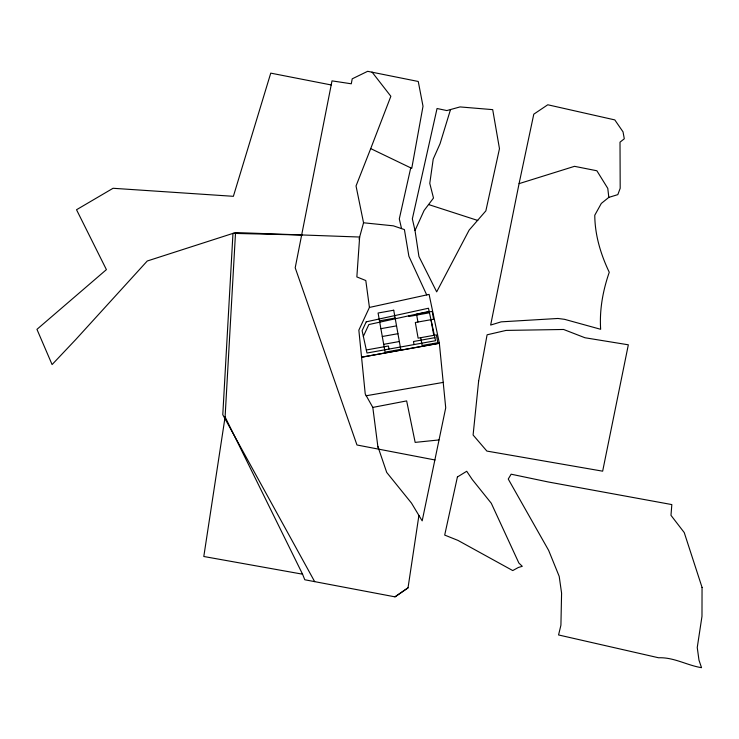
<?xml version="1.0" encoding="UTF-8"?>
<svg xmlns="http://www.w3.org/2000/svg" width="739" height="739" viewBox="0 0 739 739"><rect width="100%" height="100%" fill="white"/><g stroke="black" fill="none" stroke-linecap="round" stroke-linejoin="round"><path stroke-width="1.11" d="M418.911 515.443L408.03 587.838L395.005 596.853L304.791 579.764L302.556 574.185L203.798 556.495L225.099 416.953L235.529 232.563L359.644 237.034L356.854 276.922L365.805 280.534L369.426 307.442L358.849 330.139L365.232 393.942L372.807 407.411L377.841 446.411L386.709 472.424L411.466 503.074L422.181 520.875L445.719 407.826L439.354 343.266L429.1 294.399L369.426 307.442M519.074 183.642L490.659 325.058L501.162 321.853L557.936 318.472L564.559 319.331L600.65 329.289C599.384 309.789 602.895 290.621 609.259 272.266C600.761 254.419 594.895 235.122 594.775 215.225L601.315 203.428L608.825 197.378L617.832 194.625L620.187 188.288L620.012 142.174L624.298 138.784L623.032 131.865L614.802 119.903L547.784 104.772L533.789 114.175L519.074 183.642L574.508 166.33L596.872 170.764L607.781 188.38L608.825 197.378M435.022 459.981L356.965 444.989L295.203 267.795L332.005 80.865L351.293 83.793L352.207 78.833L367.643 71.314L418.256 81.475L423.013 106.25L411.752 168.353L370.719 148.604L390.857 96.273L372.05 72.089M410.736 167.864L399.3 218.892L401.536 228.6M359.071 239.103L363.551 222.781L356.032 185.96L370.719 148.604M450.513 109.584L440.038 143.763L433.22 159.07L429.775 183.364L433.497 198.043L424.103 210.449L415.022 230.513L418.93 256.488L436.675 291.859L469.126 230.125L485.856 210.874L499.472 148.687L492.701 109.64L460.027 106.924L446.818 110.564L437.045 108.504L412.344 218.855L415.022 230.513M363.348 336.356L368.844 324.55L429.156 311.368M394.986 596.853L408.03 587.838M235.529 232.563L147.264 260.996L75.794 339.497L52.09 364.576L36.95 329.345L106.407 269.624L76.523 209.737L113.067 188.279L233.376 196.315L270.751 73.133L331.211 84.957M372.807 407.411L406.653 400.907L415.161 442.384L438.938 439.945M379.486 320.846L395.134 318.047M429.47 312.791L408.981 316.468L408.87 315.802M380.881 328.679L396.538 325.871M382.285 336.504L397.942 333.695M383.689 344.328L399.346 341.52M366.322 349.972L388.428 346L388.982 349.067M434.901 337.668L413.48 341.51L414.025 344.577M443.539 382.349L366.036 395.781M302.094 235.02L232.97 233.376L222.79 414.727L314.675 581.639M363.551 222.781L393.397 225.838L404.409 229.589L408.879 256.23L426.708 294.916M428.934 204.657L477.791 220.471M225.099 416.953L302.556 574.185M377.841 446.411L378.784 449.183M430.976 319.691L433.784 335.349M417.941 322.028L416.537 314.204L432.195 311.396L433.599 319.23L415.327 322.5L418.126 338.157L436.398 334.878L437.802 342.711L422.154 345.51L420.75 337.686M702.05 587.403L701.985 616.289L697.246 647.521L698.992 660.213L701.542 667.686C686.937 665.322 673.857 657.147 658.606 657.775L558.564 634.958L560.919 625.194L561.585 593.131L559.201 576.365L548.643 550.379L508.247 479.038L511.139 474.198L548.126 481.948L671.834 504.58L670.975 515.332L684.24 532.57L702.05 587.403M478.632 381.102L473.099 435.012L486.872 451.076L602.654 471.177L628.335 344.808L584.955 337.751L563.608 329.474L506.076 330.416L487.093 334.804L478.632 381.102M457.404 476.978L444.693 535.082L457.931 540.385L512.755 570.573L518.335 567.487L522.279 566.314L518.87 563.035L491.278 503.241L472.286 479.565L466.725 471.27L457.404 476.978M366.23 321.834L362.101 330.684L366.987 353.011L435.567 340.716L428.472 308.237L366.23 321.834M439.354 343.266L361.704 357.186L439.354 343.266M393.73 310.214L378.082 313.022L385.093 352.161L400.75 349.353L393.73 310.214"/></g></svg>
